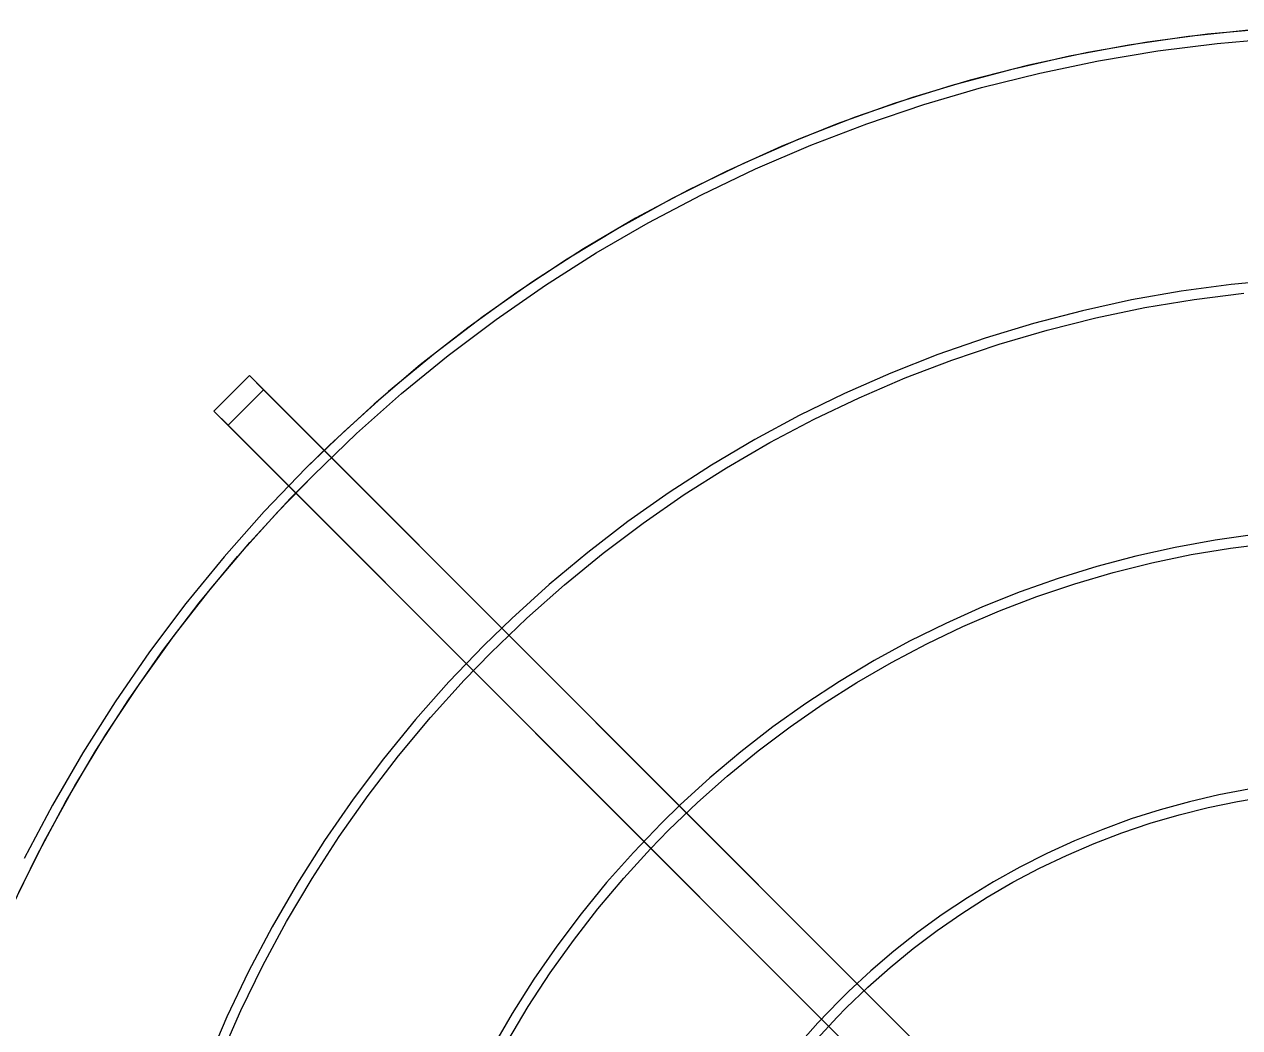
# Model space of a CAD drawing. Header units: millimetres. Extents: x -22227 to 20164, y 15335 to 61747.
# Drawn here: x -5887.4 to -5645.4, y 59548.4 to 59748.1 of the extents above; entities that cross this region are included whole.
import ezdxf

# ---------------------------------------------------------------- set-up
doc = ezdxf.new("R2010")
doc.units = ezdxf.units.MM
for name, color, linetype, lineweight in [('A-ANNO-DIMS', 7, 'Continuous', 9), ('A-ANNO-DIMS-170', 7, 'Continuous', 9), ('M-EQPM', 7, 'Continuous', 5)]:
    doc.layers.add(name, color=color, linetype=linetype, lineweight=lineweight)
doc.styles.add('Arial_2', font='arial.ttf', dxfattribs={"width": 0.8, "height": 340})
doc.dimstyles.new('AK_DIM_2_0_Arial', dxfattribs={"dimscale": 304.8, "dimtxt": 346.888196, "dimasz": 0.278871, "dimexe": 0.557743, "dimexo": 0.557743, "dimgap": 0.055774, "dimtad": 1, "dimdec": 0, "dimzin": 0, "dimdsep": 46, "dimtxsty": 'Arial_2', "dimblk1": 'OBLIQUE', "dimblk2": 'OBLIQUE', "dimsah": 1, "dimcen": 0.09, "dimadec": 0, "dimazin": 0, "dimtfac": 1, "dimtdec": 4, "dimtix": 1, "dimtmove": 0, "dimatfit": 3, "dimfxl": 1, "dimtvp": 1, "dimtolj": 1, "dimtzin": 0, "dimarcsym": 2})

# ---------------------------------------------------------------- blocks, each defined once
blk = doc.blocks.new('DanNong_VRV - OD-A-1-1235631-MẶT BẰNG BỐ TRÍ THIẾT BỊ')
at = {"layer": 'M-EQPM'}
for p, q in [((-18.72, 412.38), (-11.65, 419.45)), ((-11.65, 419.45), (-18.72, 412.38)), ((-11.65, 419.45), (180.68, 227.11)), ((-8.82, 416.62), (-11.65, 419.45)), ((-8.82, 416.62), (-15.9, 409.55)), ((-8.82, 416.62), (-15.9, 409.55)), ((180.68, 227.11), (-8.82, 416.62)), ((-18.72, 412.38), (-15.9, 409.55)), ((173.61, 220.04), (-18.72, 412.38)), ((-15.9, 409.55), (173.61, 220.04))]:
    blk.add_line(p, q, dxfattribs=at)
at = {"layer": 'M-EQPM', "flags": 128}
for points in [[(187.3, 488.17), (175.33, 486.92), (163.41, 485.19), (151.58, 482.99), (139.84, 480.32), (128.22, 477.18), (116.73, 473.58), (105.39, 469.52), (94.23, 465.01), (83.26, 460.06), (72.49, 454.68), (61.95, 448.87), (51.64, 442.64), (41.6, 436), (31.83, 428.97), (22.34, 421.55), (13.17, 413.76), (4.31, 405.61), (-0.34, 401.06)], [(187.3, 488.17), (175.33, 486.92), (163.41, 485.19), (151.58, 482.99), (139.84, 480.32), (128.22, 477.18), (116.73, 473.58), (105.39, 469.52), (94.23, 465.01), (83.26, 460.06), (72.49, 454.68), (61.95, 448.87), (51.64, 442.64), (41.6, 436), (31.83, 428.97), (22.34, 421.55), (13.17, 413.76), (4.31, 405.61), (-0.34, 401.06)], [(191.08, 488.46), (179.09, 487.36), (167.16, 485.79), (155.29, 483.74), (143.52, 481.21), (131.86, 478.22), (120.33, 474.76), (108.94, 470.85), (97.73, 466.48), (86.69, 461.67), (75.86, 456.42), (65.24, 450.74), (54.86, 444.64), (44.73, 438.13), (34.87, 431.22), (25.3, 423.93), (16.02, 416.25), (7.06, 408.21), (-0.34, 401.06)], [(1.08, 399.65), (9.7, 407.93), (18.65, 415.87), (27.91, 423.44), (37.46, 430.63), (47.29, 437.44), (57.39, 443.84), (67.74, 449.84), (78.32, 455.42), (89.11, 460.57), (100.1, 465.29), (111.27, 469.56), (122.6, 473.39), (134.07, 476.75), (145.68, 479.66), (157.38, 482.1), (169.18, 484.07), (181.04, 485.56), (192.96, 486.58)], [(1.08, 399.65), (9.7, 407.93), (18.65, 415.87), (27.91, 423.44), (37.46, 430.63), (47.29, 437.44), (57.39, 443.84), (67.74, 449.84), (78.32, 455.42), (89.11, 460.57), (100.1, 465.29), (111.27, 469.56), (122.6, 473.39), (134.07, 476.75), (145.68, 479.66), (157.38, 482.1), (169.18, 484.07), (181.04, 485.56), (192.96, 486.58)], [(1.08, 399.65), (9.7, 407.93), (18.65, 415.87), (27.91, 423.44), (37.46, 430.63), (47.29, 437.44), (57.39, 443.84), (67.74, 449.84), (78.32, 455.42), (89.11, 460.57), (100.1, 465.29), (111.27, 469.56), (122.6, 473.39), (134.07, 476.75), (145.68, 479.66), (157.38, 482.1), (169.18, 484.07), (181.04, 485.56), (192.96, 486.58)], [(193.81, 438.53), (183.82, 437.58), (173.87, 436.23), (163.98, 434.49), (154.17, 432.35), (144.46, 429.82), (134.85, 426.91), (125.37, 423.61), (116.02, 419.94), (106.83, 415.9), (97.81, 411.49), (88.98, 406.72), (80.34, 401.61), (71.91, 396.15), (63.71, 390.37), (55.74, 384.25), (48.03, 377.83), (40.58, 371.1), (35.02, 365.71)], [(36.43, 364.29), (43.61, 371.19), (51.06, 377.8), (58.77, 384.1), (66.73, 390.09), (74.92, 395.76), (83.33, 401.1), (91.95, 406.09), (100.75, 410.74), (109.74, 415.03), (118.89, 418.96), (128.2, 422.52), (137.63, 425.7), (147.19, 428.5), (156.85, 430.92), (166.6, 432.96), (176.42, 434.6), (186.3, 435.84)], [(-0.34, 401.06), (-8.68, 392.38), (-16.67, 383.37), (-24.29, 374.05), (-31.53, 364.43), (-38.38, 354.53), (-44.83, 344.37), (-50.87, 333.95), (-56.49, 323.3)], [(-0.34, 401.06), (-8.68, 392.38), (-16.67, 383.37), (-24.29, 374.05), (-31.53, 364.43), (-38.38, 354.53), (-44.83, 344.37), (-50.87, 333.95), (-56.49, 323.3)], [(-0.34, 401.06), (-8.68, 392.38), (-16.67, 383.37), (-24.29, 374.05), (-31.53, 364.43), (-38.38, 354.53), (-44.83, 344.37), (-50.87, 333.95), (-56.49, 323.3)], [(-57.53, 316.61), (-52.18, 327.3), (-46.41, 337.78), (-40.22, 348.01), (-33.63, 357.99), (-26.65, 367.7), (-19.28, 377.12), (-11.54, 386.23), (-3.44, 395.03), (1.08, 399.65)], [(-57.53, 316.61), (-52.18, 327.3), (-46.41, 337.78), (-40.22, 348.01), (-33.63, 357.99), (-26.65, 367.7), (-19.28, 377.12), (-11.54, 386.23), (-3.44, 395.03), (1.08, 399.65)], [(-59.12, 313.23), (-53.9, 323.99), (-48.26, 334.53), (-42.2, 344.84), (-35.73, 354.9), (-28.87, 364.7), (-21.62, 374.21), (-13.99, 383.42), (-6, 392.32), (1.08, 399.65)], [(188.54, 387.79), (180.58, 386.67), (172.67, 385.24), (164.82, 383.49), (157.05, 381.42), (149.37, 379.05), (141.79, 376.37), (134.32, 373.4), (126.98, 370.12), (119.78, 366.56), (112.72, 362.71), (105.82, 358.58), (99.09, 354.17), (92.55, 349.51), (86.19, 344.58), (80.04, 339.4), (74.1, 333.99), (70.37, 330.35)], [(71.79, 328.94), (77.53, 334.45), (83.48, 339.73), (89.64, 344.77), (96, 349.56), (102.55, 354.09), (109.27, 358.35), (116.15, 362.34), (123.19, 366.06), (130.38, 369.49), (137.69, 372.63), (145.12, 375.47), (152.67, 378.01), (160.3, 380.26), (168.02, 382.19), (175.82, 383.81), (183.67, 385.12), (191.56, 386.12)], [(35.02, 365.71), (28.06, 358.47), (21.4, 350.96), (15.05, 343.18), (9.01, 335.16), (3.29, 326.91), (-2.09, 318.43), (-7.12, 309.75), (-11.8, 300.87), (-16.13, 291.81), (-20.09, 282.58)], [(-17.36, 283.97), (-13.34, 293.08), (-8.97, 302.03), (-4.24, 310.8), (0.83, 319.36), (6.25, 327.72), (11.99, 335.86), (18.05, 343.76), (24.43, 351.41), (31.11, 358.8), (36.43, 364.29)], [(187.29, 337.1), (181.36, 335.98), (175.48, 334.61), (169.65, 333.02), (163.9, 331.19), (158.22, 329.13), (152.63, 326.84), (147.13, 324.34), (141.74, 321.62), (136.46, 318.68), (131.31, 315.53), (126.28, 312.19), (121.39, 308.64), (116.65, 304.9), (112.06, 300.97), (107.63, 296.87), (105.73, 295)], [(107.14, 293.58), (111.44, 297.71), (115.9, 301.66), (120.51, 305.44), (125.27, 309.02), (130.17, 312.41), (135.2, 315.61), (140.36, 318.59), (145.63, 321.38), (151.01, 323.94), (156.49, 326.29), (162.05, 328.42), (167.7, 330.33), (173.42, 332.01), (179.2, 333.45), (185.03, 334.67), (190.91, 335.65)], [(70.37, 330.35), (64.8, 324.55), (59.47, 318.54), (54.38, 312.31), (49.54, 305.89), (44.97, 299.28), (40.66, 292.49), (36.63, 285.54)], [(39.78, 287.06), (43.87, 293.88), (48.23, 300.54), (52.85, 307.02), (57.73, 313.31), (62.86, 319.4), (68.22, 325.28), (71.79, 328.94)], [(105.73, 295), (101.54, 290.64), (97.54, 286.12)], [(101.29, 287.38), (105.34, 291.75), (107.14, 293.58)]]:
    blk.add_lwpolyline(points, dxfattribs=at)
blk = doc.blocks.new('DanNong_VRV - OD-A-1-V174-MẶT BẰNG BỐ TRÍ THIẾT BỊ')
at = {"layer": 'M-EQPM'}
for p, q in [((-18.72, 412.38), (-11.65, 419.45)), ((-11.65, 419.45), (-18.72, 412.38)), ((-18.72, 412.38), (-11.65, 419.45)), ((-11.65, 419.45), (-18.72, 412.38)), ((-11.65, 419.45), (180.68, 227.11)), ((-8.82, 416.62), (-11.65, 419.45)), ((-11.65, 419.45), (180.68, 227.11)), ((-8.82, 416.62), (-11.65, 419.45)), ((-8.82, 416.62), (-15.9, 409.55)), ((-8.82, 416.62), (-15.9, 409.55)), ((-8.82, 416.62), (-15.9, 409.55)), ((-8.82, 416.62), (-15.9, 409.55)), ((180.68, 227.11), (-8.82, 416.62)), ((180.68, 227.11), (-8.82, 416.62)), ((-18.72, 412.38), (-15.9, 409.55)), ((173.61, 220.04), (-18.72, 412.38)), ((-18.72, 412.38), (-15.9, 409.55)), ((173.61, 220.04), (-18.72, 412.38)), ((-15.9, 409.55), (173.61, 220.04)), ((-15.9, 409.55), (173.61, 220.04))]:
    blk.add_line(p, q, dxfattribs=at)
at = {"layer": 'M-EQPM', "flags": 128}
for points in [[(187.3, 488.17), (175.33, 486.92), (163.41, 485.19), (151.58, 482.99), (139.84, 480.32), (128.22, 477.18), (116.73, 473.58), (105.39, 469.52), (94.23, 465.01), (83.26, 460.06), (72.49, 454.68), (61.95, 448.87), (51.64, 442.64), (41.6, 436), (31.83, 428.97), (22.34, 421.55), (13.17, 413.76), (4.31, 405.61), (-0.34, 401.06)], [(187.3, 488.17), (175.33, 486.92), (163.41, 485.19), (151.58, 482.99), (139.84, 480.32), (128.22, 477.18), (116.73, 473.58), (105.39, 469.52), (94.23, 465.01), (83.26, 460.06), (72.49, 454.68), (61.95, 448.87), (51.64, 442.64), (41.6, 436), (31.83, 428.97), (22.34, 421.55), (13.17, 413.76), (4.31, 405.61), (-0.34, 401.06)], [(187.3, 488.17), (175.33, 486.92), (163.41, 485.19), (151.58, 482.99), (139.84, 480.32), (128.22, 477.18), (116.73, 473.58), (105.39, 469.52), (94.23, 465.01), (83.26, 460.06), (72.49, 454.68), (61.95, 448.87), (51.64, 442.64), (41.6, 436), (31.83, 428.97), (22.34, 421.55), (13.17, 413.76), (4.31, 405.61), (-0.34, 401.06)], [(187.3, 488.17), (175.33, 486.92), (163.41, 485.19), (151.58, 482.99), (139.84, 480.32), (128.22, 477.18), (116.73, 473.58), (105.39, 469.52), (94.23, 465.01), (83.26, 460.06), (72.49, 454.68), (61.95, 448.87), (51.64, 442.64), (41.6, 436), (31.83, 428.97), (22.34, 421.55), (13.17, 413.76), (4.31, 405.61), (-0.34, 401.06)], [(191.08, 488.46), (179.09, 487.36), (167.16, 485.79), (155.29, 483.74), (143.52, 481.21), (131.86, 478.22), (120.33, 474.76), (108.94, 470.85), (97.73, 466.48), (86.69, 461.67), (75.86, 456.42), (65.24, 450.74), (54.86, 444.64), (44.73, 438.13), (34.87, 431.22), (25.3, 423.93), (16.02, 416.25), (7.06, 408.21), (-0.34, 401.06)], [(191.08, 488.46), (179.09, 487.36), (167.16, 485.79), (155.29, 483.74), (143.52, 481.21), (131.86, 478.22), (120.33, 474.76), (108.94, 470.85), (97.73, 466.48), (86.69, 461.67), (75.86, 456.42), (65.24, 450.74), (54.86, 444.64), (44.73, 438.13), (34.87, 431.22), (25.3, 423.93), (16.02, 416.25), (7.06, 408.21), (-0.34, 401.06)], [(1.08, 399.65), (9.7, 407.93), (18.65, 415.87), (27.91, 423.44), (37.46, 430.63), (47.29, 437.44), (57.39, 443.84), (67.74, 449.84), (78.32, 455.42), (89.11, 460.57), (100.1, 465.29), (111.27, 469.56), (122.6, 473.39), (134.07, 476.75), (145.68, 479.66), (157.38, 482.1), (169.18, 484.07), (181.04, 485.56), (192.96, 486.58)], [(1.08, 399.65), (9.7, 407.93), (18.65, 415.87), (27.91, 423.44), (37.46, 430.63), (47.29, 437.44), (57.39, 443.84), (67.74, 449.84), (78.32, 455.42), (89.11, 460.57), (100.1, 465.29), (111.27, 469.56), (122.6, 473.39), (134.07, 476.75), (145.68, 479.66), (157.38, 482.1), (169.18, 484.07), (181.04, 485.56), (192.96, 486.58)], [(1.08, 399.65), (9.7, 407.93), (18.65, 415.87), (27.91, 423.44), (37.46, 430.63), (47.29, 437.44), (57.39, 443.84), (67.74, 449.84), (78.32, 455.42), (89.11, 460.57), (100.1, 465.29), (111.27, 469.56), (122.6, 473.39), (134.07, 476.75), (145.68, 479.66), (157.38, 482.1), (169.18, 484.07), (181.04, 485.56), (192.96, 486.58)], [(1.08, 399.65), (9.7, 407.93), (18.65, 415.87), (27.91, 423.44), (37.46, 430.63), (47.29, 437.44), (57.39, 443.84), (67.74, 449.84), (78.32, 455.42), (89.11, 460.57), (100.1, 465.29), (111.27, 469.56), (122.6, 473.39), (134.07, 476.75), (145.68, 479.66), (157.38, 482.1), (169.18, 484.07), (181.04, 485.56), (192.96, 486.58)], [(1.08, 399.65), (9.7, 407.93), (18.65, 415.87), (27.91, 423.44), (37.46, 430.63), (47.29, 437.44), (57.39, 443.84), (67.74, 449.84), (78.32, 455.42), (89.11, 460.57), (100.1, 465.29), (111.27, 469.56), (122.6, 473.39), (134.07, 476.75), (145.68, 479.66), (157.38, 482.1), (169.18, 484.07), (181.04, 485.56), (192.96, 486.58)], [(1.08, 399.65), (9.7, 407.93), (18.65, 415.87), (27.91, 423.44), (37.46, 430.63), (47.29, 437.44), (57.39, 443.84), (67.74, 449.84), (78.32, 455.42), (89.11, 460.57), (100.1, 465.29), (111.27, 469.56), (122.6, 473.39), (134.07, 476.75), (145.68, 479.66), (157.38, 482.1), (169.18, 484.07), (181.04, 485.56), (192.96, 486.58)], [(193.81, 438.53), (183.82, 437.58), (173.87, 436.23), (163.98, 434.49), (154.17, 432.35), (144.46, 429.82), (134.85, 426.91), (125.37, 423.61), (116.02, 419.94), (106.83, 415.9), (97.81, 411.49), (88.98, 406.72), (80.34, 401.61), (71.91, 396.15), (63.71, 390.37), (55.74, 384.25), (48.03, 377.83), (40.58, 371.1), (35.02, 365.71)], [(193.81, 438.53), (183.82, 437.58), (173.87, 436.23), (163.98, 434.49), (154.17, 432.35), (144.46, 429.82), (134.85, 426.91), (125.37, 423.61), (116.02, 419.94), (106.83, 415.9), (97.81, 411.49), (88.98, 406.72), (80.34, 401.61), (71.91, 396.15), (63.71, 390.37), (55.74, 384.25), (48.03, 377.83), (40.58, 371.1), (35.02, 365.71)], [(36.43, 364.29), (43.61, 371.19), (51.06, 377.8), (58.77, 384.1), (66.73, 390.09), (74.92, 395.76), (83.33, 401.1), (91.95, 406.09), (100.75, 410.74), (109.74, 415.03), (118.89, 418.96), (128.2, 422.52), (137.63, 425.7), (147.19, 428.5), (156.85, 430.92), (166.6, 432.96), (176.42, 434.6), (186.3, 435.84)], [(36.43, 364.29), (43.61, 371.19), (51.06, 377.8), (58.77, 384.1), (66.73, 390.09), (74.92, 395.76), (83.33, 401.1), (91.95, 406.09), (100.75, 410.74), (109.74, 415.03), (118.89, 418.96), (128.2, 422.52), (137.63, 425.7), (147.19, 428.5), (156.85, 430.92), (166.6, 432.96), (176.42, 434.6), (186.3, 435.84)], [(-0.34, 401.06), (-8.68, 392.38), (-16.67, 383.37), (-24.29, 374.05), (-31.53, 364.43), (-38.38, 354.53), (-44.83, 344.37), (-50.87, 333.95), (-56.49, 323.3)], [(-0.34, 401.06), (-8.68, 392.38), (-16.67, 383.37), (-24.29, 374.05), (-31.53, 364.43), (-38.38, 354.53), (-44.83, 344.37), (-50.87, 333.95), (-56.49, 323.3)], [(-0.34, 401.06), (-8.68, 392.38), (-16.67, 383.37), (-24.29, 374.05), (-31.53, 364.43), (-38.38, 354.53), (-44.83, 344.37), (-50.87, 333.95), (-56.49, 323.3)], [(-0.34, 401.06), (-8.68, 392.38), (-16.67, 383.37), (-24.29, 374.05), (-31.53, 364.43), (-38.38, 354.53), (-44.83, 344.37), (-50.87, 333.95), (-56.49, 323.3)], [(-0.34, 401.06), (-8.68, 392.38), (-16.67, 383.37), (-24.29, 374.05), (-31.53, 364.43), (-38.38, 354.53), (-44.83, 344.37), (-50.87, 333.95), (-56.49, 323.3)], [(-0.34, 401.06), (-8.68, 392.38), (-16.67, 383.37), (-24.29, 374.05), (-31.53, 364.43), (-38.38, 354.53), (-44.83, 344.37), (-50.87, 333.95), (-56.49, 323.3)], [(-57.53, 316.61), (-52.18, 327.3), (-46.41, 337.78), (-40.22, 348.01), (-33.63, 357.99), (-26.65, 367.7), (-19.28, 377.12), (-11.54, 386.23), (-3.44, 395.03), (1.08, 399.65)], [(-57.53, 316.61), (-52.18, 327.3), (-46.41, 337.78), (-40.22, 348.01), (-33.63, 357.99), (-26.65, 367.7), (-19.28, 377.12), (-11.54, 386.23), (-3.44, 395.03), (1.08, 399.65)], [(-57.53, 316.61), (-52.18, 327.3), (-46.41, 337.78), (-40.22, 348.01), (-33.63, 357.99), (-26.65, 367.7), (-19.28, 377.12), (-11.54, 386.23), (-3.44, 395.03), (1.08, 399.65)], [(-57.53, 316.61), (-52.18, 327.3), (-46.41, 337.78), (-40.22, 348.01), (-33.63, 357.99), (-26.65, 367.7), (-19.28, 377.12), (-11.54, 386.23), (-3.44, 395.03), (1.08, 399.65)], [(-59.12, 313.23), (-53.9, 323.99), (-48.26, 334.53), (-42.2, 344.84), (-35.73, 354.9), (-28.87, 364.7), (-21.62, 374.21), (-13.99, 383.42), (-6, 392.32), (1.08, 399.65)], [(-59.12, 313.23), (-53.9, 323.99), (-48.26, 334.53), (-42.2, 344.84), (-35.73, 354.9), (-28.87, 364.7), (-21.62, 374.21), (-13.99, 383.42), (-6, 392.32), (1.08, 399.65)], [(188.54, 387.79), (180.58, 386.67), (172.67, 385.24), (164.82, 383.49), (157.05, 381.42), (149.37, 379.05), (141.79, 376.37), (134.32, 373.4), (126.98, 370.12), (119.78, 366.56), (112.72, 362.71), (105.82, 358.58), (99.09, 354.17), (92.55, 349.51), (86.19, 344.58), (80.04, 339.4), (74.1, 333.99), (70.37, 330.35)], [(188.54, 387.79), (180.58, 386.67), (172.67, 385.24), (164.82, 383.49), (157.05, 381.42), (149.37, 379.05), (141.79, 376.37), (134.32, 373.4), (126.98, 370.12), (119.78, 366.56), (112.72, 362.71), (105.82, 358.58), (99.09, 354.17), (92.55, 349.51), (86.19, 344.58), (80.04, 339.4), (74.1, 333.99), (70.37, 330.35)], [(71.79, 328.94), (77.53, 334.45), (83.48, 339.73), (89.64, 344.77), (96, 349.56), (102.55, 354.09), (109.27, 358.35), (116.15, 362.34), (123.19, 366.06), (130.38, 369.49), (137.69, 372.63), (145.12, 375.47), (152.67, 378.01), (160.3, 380.26), (168.02, 382.19), (175.82, 383.81), (183.67, 385.12), (191.56, 386.12)], [(71.79, 328.94), (77.53, 334.45), (83.48, 339.73), (89.64, 344.77), (96, 349.56), (102.55, 354.09), (109.27, 358.35), (116.15, 362.34), (123.19, 366.06), (130.38, 369.49), (137.69, 372.63), (145.12, 375.47), (152.67, 378.01), (160.3, 380.26), (168.02, 382.19), (175.82, 383.81), (183.67, 385.12), (191.56, 386.12)], [(35.02, 365.71), (28.06, 358.47), (21.4, 350.96), (15.05, 343.18), (9.01, 335.16), (3.29, 326.91), (-2.09, 318.43), (-7.12, 309.75), (-11.8, 300.87), (-16.13, 291.81), (-20.09, 282.58)], [(35.02, 365.71), (28.06, 358.47), (21.4, 350.96), (15.05, 343.18), (9.01, 335.16), (3.29, 326.91), (-2.09, 318.43), (-7.12, 309.75), (-11.8, 300.87), (-16.13, 291.81), (-20.09, 282.58)], [(-17.36, 283.97), (-13.34, 293.08), (-8.97, 302.03), (-4.24, 310.8), (0.83, 319.36), (6.25, 327.72), (11.99, 335.86), (18.05, 343.76), (24.43, 351.41), (31.11, 358.8), (36.43, 364.29)], [(-17.36, 283.97), (-13.34, 293.08), (-8.97, 302.03), (-4.24, 310.8), (0.83, 319.36), (6.25, 327.72), (11.99, 335.86), (18.05, 343.76), (24.43, 351.41), (31.11, 358.8), (36.43, 364.29)], [(187.29, 337.1), (181.36, 335.98), (175.48, 334.61), (169.65, 333.02), (163.9, 331.19), (158.22, 329.13), (152.63, 326.84), (147.13, 324.34), (141.74, 321.62), (136.46, 318.68), (131.31, 315.53), (126.28, 312.19), (121.39, 308.64), (116.65, 304.9), (112.06, 300.97), (107.63, 296.87), (105.73, 295)], [(187.29, 337.1), (181.36, 335.98), (175.48, 334.61), (169.65, 333.02), (163.9, 331.19), (158.22, 329.13), (152.63, 326.84), (147.13, 324.34), (141.74, 321.62), (136.46, 318.68), (131.31, 315.53), (126.28, 312.19), (121.39, 308.64), (116.65, 304.9), (112.06, 300.97), (107.63, 296.87), (105.73, 295)], [(107.14, 293.58), (111.44, 297.71), (115.9, 301.66), (120.51, 305.44), (125.27, 309.02), (130.17, 312.41), (135.2, 315.61), (140.36, 318.59), (145.63, 321.38), (151.01, 323.94), (156.49, 326.29), (162.05, 328.42), (167.7, 330.33), (173.42, 332.01), (179.2, 333.45), (185.03, 334.67), (190.91, 335.65)], [(107.14, 293.58), (111.44, 297.71), (115.9, 301.66), (120.51, 305.44), (125.27, 309.02), (130.17, 312.41), (135.2, 315.61), (140.36, 318.59), (145.63, 321.38), (151.01, 323.94), (156.49, 326.29), (162.05, 328.42), (167.7, 330.33), (173.42, 332.01), (179.2, 333.45), (185.03, 334.67), (190.91, 335.65)], [(70.37, 330.35), (64.8, 324.55), (59.47, 318.54), (54.38, 312.31), (49.54, 305.89), (44.97, 299.28), (40.66, 292.49), (36.63, 285.54)], [(70.37, 330.35), (64.8, 324.55), (59.47, 318.54), (54.38, 312.31), (49.54, 305.89), (44.97, 299.28), (40.66, 292.49), (36.63, 285.54)], [(39.78, 287.06), (43.87, 293.88), (48.23, 300.54), (52.85, 307.02), (57.73, 313.31), (62.86, 319.4), (68.22, 325.28), (71.79, 328.94)], [(39.78, 287.06), (43.87, 293.88), (48.23, 300.54), (52.85, 307.02), (57.73, 313.31), (62.86, 319.4), (68.22, 325.28), (71.79, 328.94)], [(105.73, 295), (101.54, 290.64), (97.54, 286.12)], [(105.73, 295), (101.54, 290.64), (97.54, 286.12)], [(101.29, 287.38), (105.34, 291.75), (107.14, 293.58)], [(101.29, 287.38), (105.34, 291.75), (107.14, 293.58)]]:
    blk.add_lwpolyline(points, dxfattribs=at)
blk = doc.blocks.new('DanNong_VRV - OD-A-1-V179-MẶT BẰNG BỐ TRÍ THIẾT BỊ')
at = {"layer": 'M-EQPM'}
for p, q in [((-18.72, 412.38), (-11.65, 419.45)), ((-11.65, 419.45), (-18.72, 412.38)), ((-18.72, 412.38), (-11.65, 419.45)), ((-11.65, 419.45), (-18.72, 412.38)), ((-11.65, 419.45), (180.68, 227.11)), ((-8.82, 416.62), (-11.65, 419.45)), ((-11.65, 419.45), (180.68, 227.11)), ((-8.82, 416.62), (-11.65, 419.45)), ((-8.82, 416.62), (-15.9, 409.55)), ((-8.82, 416.62), (-15.9, 409.55)), ((-8.82, 416.62), (-15.9, 409.55)), ((-8.82, 416.62), (-15.9, 409.55)), ((180.68, 227.11), (-8.82, 416.62)), ((180.68, 227.11), (-8.82, 416.62)), ((-18.72, 412.38), (-15.9, 409.55)), ((173.61, 220.04), (-18.72, 412.38)), ((-18.72, 412.38), (-15.9, 409.55)), ((173.61, 220.04), (-18.72, 412.38)), ((-15.9, 409.55), (173.61, 220.04)), ((-15.9, 409.55), (173.61, 220.04))]:
    blk.add_line(p, q, dxfattribs=at)
at = {"layer": 'M-EQPM', "flags": 128}
for points in [[(187.3, 488.17), (175.33, 486.92), (163.41, 485.19), (151.58, 482.99), (139.84, 480.32), (128.22, 477.18), (116.73, 473.58), (105.39, 469.52), (94.23, 465.01), (83.26, 460.06), (72.49, 454.68), (61.95, 448.87), (51.64, 442.64), (41.6, 436), (31.83, 428.97), (22.34, 421.55), (13.17, 413.76), (4.31, 405.61), (-0.34, 401.06)], [(187.3, 488.17), (175.33, 486.92), (163.41, 485.19), (151.58, 482.99), (139.84, 480.32), (128.22, 477.18), (116.73, 473.58), (105.39, 469.52), (94.23, 465.01), (83.26, 460.06), (72.49, 454.68), (61.95, 448.87), (51.64, 442.64), (41.6, 436), (31.83, 428.97), (22.34, 421.55), (13.17, 413.76), (4.31, 405.61), (-0.34, 401.06)], [(187.3, 488.17), (175.33, 486.92), (163.41, 485.19), (151.58, 482.99), (139.84, 480.32), (128.22, 477.18), (116.73, 473.58), (105.39, 469.52), (94.23, 465.01), (83.26, 460.06), (72.49, 454.68), (61.95, 448.87), (51.64, 442.64), (41.6, 436), (31.83, 428.97), (22.34, 421.55), (13.17, 413.76), (4.31, 405.61), (-0.34, 401.06)], [(187.3, 488.17), (175.33, 486.92), (163.41, 485.19), (151.58, 482.99), (139.84, 480.32), (128.22, 477.18), (116.73, 473.58), (105.39, 469.52), (94.23, 465.01), (83.26, 460.06), (72.49, 454.68), (61.95, 448.87), (51.64, 442.64), (41.6, 436), (31.83, 428.97), (22.34, 421.55), (13.17, 413.76), (4.31, 405.61), (-0.34, 401.06)], [(191.08, 488.46), (179.09, 487.36), (167.16, 485.79), (155.29, 483.74), (143.52, 481.21), (131.86, 478.22), (120.33, 474.76), (108.94, 470.85), (97.73, 466.48), (86.69, 461.67), (75.86, 456.42), (65.24, 450.74), (54.86, 444.64), (44.73, 438.13), (34.87, 431.22), (25.3, 423.93), (16.02, 416.25), (7.06, 408.21), (-0.34, 401.06)], [(191.08, 488.46), (179.09, 487.36), (167.16, 485.79), (155.29, 483.74), (143.52, 481.21), (131.86, 478.22), (120.33, 474.76), (108.94, 470.85), (97.73, 466.48), (86.69, 461.67), (75.86, 456.42), (65.24, 450.74), (54.86, 444.64), (44.73, 438.13), (34.87, 431.22), (25.3, 423.93), (16.02, 416.25), (7.06, 408.21), (-0.34, 401.06)], [(1.08, 399.65), (9.7, 407.93), (18.65, 415.87), (27.91, 423.44), (37.46, 430.63), (47.29, 437.44), (57.39, 443.84), (67.74, 449.84), (78.32, 455.42), (89.11, 460.57), (100.1, 465.29), (111.27, 469.56), (122.6, 473.39), (134.07, 476.75), (145.68, 479.66), (157.38, 482.1), (169.18, 484.07), (181.04, 485.56), (192.96, 486.58)], [(1.08, 399.65), (9.7, 407.93), (18.65, 415.87), (27.91, 423.44), (37.46, 430.63), (47.29, 437.44), (57.39, 443.84), (67.74, 449.84), (78.32, 455.42), (89.11, 460.57), (100.1, 465.29), (111.27, 469.56), (122.6, 473.39), (134.07, 476.75), (145.68, 479.66), (157.38, 482.1), (169.18, 484.07), (181.04, 485.56), (192.96, 486.58)], [(1.08, 399.65), (9.7, 407.93), (18.65, 415.87), (27.91, 423.44), (37.46, 430.63), (47.29, 437.44), (57.39, 443.84), (67.74, 449.84), (78.32, 455.42), (89.11, 460.57), (100.1, 465.29), (111.27, 469.56), (122.6, 473.39), (134.07, 476.75), (145.68, 479.66), (157.38, 482.1), (169.18, 484.07), (181.04, 485.56), (192.96, 486.58)], [(1.08, 399.65), (9.7, 407.93), (18.65, 415.87), (27.91, 423.44), (37.46, 430.63), (47.29, 437.44), (57.39, 443.84), (67.74, 449.84), (78.32, 455.42), (89.11, 460.57), (100.1, 465.29), (111.27, 469.56), (122.6, 473.39), (134.07, 476.75), (145.68, 479.66), (157.38, 482.1), (169.18, 484.07), (181.04, 485.56), (192.96, 486.58)], [(1.08, 399.65), (9.7, 407.93), (18.65, 415.87), (27.91, 423.44), (37.46, 430.63), (47.29, 437.44), (57.39, 443.84), (67.74, 449.84), (78.32, 455.42), (89.11, 460.57), (100.1, 465.29), (111.27, 469.56), (122.6, 473.39), (134.07, 476.75), (145.68, 479.66), (157.38, 482.1), (169.18, 484.07), (181.04, 485.56), (192.96, 486.58)], [(1.08, 399.65), (9.7, 407.93), (18.65, 415.87), (27.91, 423.44), (37.46, 430.63), (47.29, 437.44), (57.39, 443.84), (67.74, 449.84), (78.32, 455.42), (89.11, 460.57), (100.1, 465.29), (111.27, 469.56), (122.6, 473.39), (134.07, 476.75), (145.68, 479.66), (157.38, 482.1), (169.18, 484.07), (181.04, 485.56), (192.96, 486.58)], [(193.81, 438.53), (183.82, 437.58), (173.87, 436.23), (163.98, 434.49), (154.17, 432.35), (144.46, 429.82), (134.85, 426.91), (125.37, 423.61), (116.02, 419.94), (106.83, 415.9), (97.81, 411.49), (88.98, 406.72), (80.34, 401.61), (71.91, 396.15), (63.71, 390.37), (55.74, 384.25), (48.03, 377.83), (40.58, 371.1), (35.02, 365.71)], [(193.81, 438.53), (183.82, 437.58), (173.87, 436.23), (163.98, 434.49), (154.17, 432.35), (144.46, 429.82), (134.85, 426.91), (125.37, 423.61), (116.02, 419.94), (106.83, 415.9), (97.81, 411.49), (88.98, 406.72), (80.34, 401.61), (71.91, 396.15), (63.71, 390.37), (55.74, 384.25), (48.03, 377.83), (40.58, 371.1), (35.02, 365.71)], [(36.43, 364.29), (43.61, 371.19), (51.06, 377.8), (58.77, 384.1), (66.73, 390.09), (74.92, 395.76), (83.33, 401.1), (91.95, 406.09), (100.75, 410.74), (109.74, 415.03), (118.89, 418.96), (128.2, 422.52), (137.63, 425.7), (147.19, 428.5), (156.85, 430.92), (166.6, 432.96), (176.42, 434.6), (186.3, 435.84)], [(36.43, 364.29), (43.61, 371.19), (51.06, 377.8), (58.77, 384.1), (66.73, 390.09), (74.92, 395.76), (83.33, 401.1), (91.95, 406.09), (100.75, 410.74), (109.74, 415.03), (118.89, 418.96), (128.2, 422.52), (137.63, 425.7), (147.19, 428.5), (156.85, 430.92), (166.6, 432.96), (176.42, 434.6), (186.3, 435.84)], [(-0.34, 401.06), (-8.68, 392.38), (-16.67, 383.37), (-24.29, 374.05), (-31.53, 364.43), (-38.38, 354.53), (-44.83, 344.37), (-50.87, 333.95), (-56.49, 323.3)], [(-0.34, 401.06), (-8.68, 392.38), (-16.67, 383.37), (-24.29, 374.05), (-31.53, 364.43), (-38.38, 354.53), (-44.83, 344.37), (-50.87, 333.95), (-56.49, 323.3)], [(-0.34, 401.06), (-8.68, 392.38), (-16.67, 383.37), (-24.29, 374.05), (-31.53, 364.43), (-38.38, 354.53), (-44.83, 344.37), (-50.87, 333.95), (-56.49, 323.3)], [(-0.34, 401.06), (-8.68, 392.38), (-16.67, 383.37), (-24.29, 374.05), (-31.53, 364.43), (-38.38, 354.53), (-44.83, 344.37), (-50.87, 333.95), (-56.49, 323.3)], [(-0.34, 401.06), (-8.68, 392.38), (-16.67, 383.37), (-24.29, 374.05), (-31.53, 364.43), (-38.38, 354.53), (-44.83, 344.37), (-50.87, 333.95), (-56.49, 323.3)], [(-0.34, 401.06), (-8.68, 392.38), (-16.67, 383.37), (-24.29, 374.05), (-31.53, 364.43), (-38.38, 354.53), (-44.83, 344.37), (-50.87, 333.95), (-56.49, 323.3)], [(-57.53, 316.61), (-52.18, 327.3), (-46.41, 337.78), (-40.22, 348.01), (-33.63, 357.99), (-26.65, 367.7), (-19.28, 377.12), (-11.54, 386.23), (-3.44, 395.03), (1.08, 399.65)], [(-57.53, 316.61), (-52.18, 327.3), (-46.41, 337.78), (-40.22, 348.01), (-33.63, 357.99), (-26.65, 367.7), (-19.28, 377.12), (-11.54, 386.23), (-3.44, 395.03), (1.08, 399.65)], [(-57.53, 316.61), (-52.18, 327.3), (-46.41, 337.78), (-40.22, 348.01), (-33.63, 357.99), (-26.65, 367.7), (-19.28, 377.12), (-11.54, 386.23), (-3.44, 395.03), (1.08, 399.65)], [(-57.53, 316.61), (-52.18, 327.3), (-46.41, 337.78), (-40.22, 348.01), (-33.63, 357.99), (-26.65, 367.7), (-19.28, 377.12), (-11.54, 386.23), (-3.44, 395.03), (1.08, 399.65)], [(-59.12, 313.23), (-53.9, 323.99), (-48.26, 334.53), (-42.2, 344.84), (-35.73, 354.9), (-28.87, 364.7), (-21.62, 374.21), (-13.99, 383.42), (-6, 392.32), (1.08, 399.65)], [(-59.12, 313.23), (-53.9, 323.99), (-48.26, 334.53), (-42.2, 344.84), (-35.73, 354.9), (-28.87, 364.7), (-21.62, 374.21), (-13.99, 383.42), (-6, 392.32), (1.08, 399.65)], [(188.54, 387.79), (180.58, 386.67), (172.67, 385.24), (164.82, 383.49), (157.05, 381.42), (149.37, 379.05), (141.79, 376.37), (134.32, 373.4), (126.98, 370.12), (119.78, 366.56), (112.72, 362.71), (105.82, 358.58), (99.09, 354.17), (92.55, 349.51), (86.19, 344.58), (80.04, 339.4), (74.1, 333.99), (70.37, 330.35)], [(188.54, 387.79), (180.58, 386.67), (172.67, 385.24), (164.82, 383.49), (157.05, 381.42), (149.37, 379.05), (141.79, 376.37), (134.32, 373.4), (126.98, 370.12), (119.78, 366.56), (112.72, 362.71), (105.82, 358.58), (99.09, 354.17), (92.55, 349.51), (86.19, 344.58), (80.04, 339.4), (74.1, 333.99), (70.37, 330.35)], [(71.79, 328.94), (77.53, 334.45), (83.48, 339.73), (89.64, 344.77), (96, 349.56), (102.55, 354.09), (109.27, 358.35), (116.15, 362.34), (123.19, 366.06), (130.38, 369.49), (137.69, 372.63), (145.12, 375.47), (152.67, 378.01), (160.3, 380.26), (168.02, 382.19), (175.82, 383.81), (183.67, 385.12), (191.56, 386.12)], [(71.79, 328.94), (77.53, 334.45), (83.48, 339.73), (89.64, 344.77), (96, 349.56), (102.55, 354.09), (109.27, 358.35), (116.15, 362.34), (123.19, 366.06), (130.38, 369.49), (137.69, 372.63), (145.12, 375.47), (152.67, 378.01), (160.3, 380.26), (168.02, 382.19), (175.82, 383.81), (183.67, 385.12), (191.56, 386.12)], [(35.02, 365.71), (28.06, 358.47), (21.4, 350.96), (15.05, 343.18), (9.01, 335.16), (3.29, 326.91), (-2.09, 318.43), (-7.12, 309.75), (-11.8, 300.87), (-16.13, 291.81), (-20.09, 282.58)], [(35.02, 365.71), (28.06, 358.47), (21.4, 350.96), (15.05, 343.18), (9.01, 335.16), (3.29, 326.91), (-2.09, 318.43), (-7.12, 309.75), (-11.8, 300.87), (-16.13, 291.81), (-20.09, 282.58)], [(-17.36, 283.97), (-13.34, 293.08), (-8.97, 302.03), (-4.24, 310.8), (0.83, 319.36), (6.25, 327.72), (11.99, 335.86), (18.05, 343.76), (24.43, 351.41), (31.11, 358.8), (36.43, 364.29)], [(-17.36, 283.97), (-13.34, 293.08), (-8.97, 302.03), (-4.24, 310.8), (0.83, 319.36), (6.25, 327.72), (11.99, 335.86), (18.05, 343.76), (24.43, 351.41), (31.11, 358.8), (36.43, 364.29)], [(187.29, 337.1), (181.36, 335.98), (175.48, 334.61), (169.65, 333.02), (163.9, 331.19), (158.22, 329.13), (152.63, 326.84), (147.13, 324.34), (141.74, 321.62), (136.46, 318.68), (131.31, 315.53), (126.28, 312.19), (121.39, 308.64), (116.65, 304.9), (112.06, 300.97), (107.63, 296.87), (105.73, 295)], [(187.29, 337.1), (181.36, 335.98), (175.48, 334.61), (169.65, 333.02), (163.9, 331.19), (158.22, 329.13), (152.63, 326.84), (147.13, 324.34), (141.74, 321.62), (136.46, 318.68), (131.31, 315.53), (126.28, 312.19), (121.39, 308.64), (116.65, 304.9), (112.06, 300.97), (107.63, 296.87), (105.73, 295)], [(107.14, 293.58), (111.44, 297.71), (115.9, 301.66), (120.51, 305.44), (125.27, 309.02), (130.17, 312.41), (135.2, 315.61), (140.36, 318.59), (145.63, 321.38), (151.01, 323.94), (156.49, 326.29), (162.05, 328.42), (167.7, 330.33), (173.42, 332.01), (179.2, 333.45), (185.03, 334.67), (190.91, 335.65)], [(107.14, 293.58), (111.44, 297.71), (115.9, 301.66), (120.51, 305.44), (125.27, 309.02), (130.17, 312.41), (135.2, 315.61), (140.36, 318.59), (145.63, 321.38), (151.01, 323.94), (156.49, 326.29), (162.05, 328.42), (167.7, 330.33), (173.42, 332.01), (179.2, 333.45), (185.03, 334.67), (190.91, 335.65)], [(70.37, 330.35), (64.8, 324.55), (59.47, 318.54), (54.38, 312.31), (49.54, 305.89), (44.97, 299.28), (40.66, 292.49), (36.63, 285.54)], [(70.37, 330.35), (64.8, 324.55), (59.47, 318.54), (54.38, 312.31), (49.54, 305.89), (44.97, 299.28), (40.66, 292.49), (36.63, 285.54)], [(39.78, 287.06), (43.87, 293.88), (48.23, 300.54), (52.85, 307.02), (57.73, 313.31), (62.86, 319.4), (68.22, 325.28), (71.79, 328.94)], [(39.78, 287.06), (43.87, 293.88), (48.23, 300.54), (52.85, 307.02), (57.73, 313.31), (62.86, 319.4), (68.22, 325.28), (71.79, 328.94)], [(105.73, 295), (101.54, 290.64), (97.54, 286.12)], [(105.73, 295), (101.54, 290.64), (97.54, 286.12)], [(101.29, 287.38), (105.34, 291.75), (107.14, 293.58)], [(101.29, 287.38), (105.34, 291.75), (107.14, 293.58)]]:
    blk.add_lwpolyline(points, dxfattribs=at)
blk = doc.blocks.new('AK-SGS-M3-Hrvt_rvt-1-MẶT BẰNG BỐ TRÍ THIẾT BỊ')
at = {"layer": 'M-EQPM', "lineweight": 9}
for name in ['DanNong_VRV - OD-A-1-1235631-MẶT BẰNG BỐ TRÍ THIẾT BỊ', 'DanNong_VRV - OD-A-1-V174-MẶT BẰNG BỐ TRÍ THIẾT BỊ', 'DanNong_VRV - OD-A-1-V179-MẶT BẰNG BỐ TRÍ THIẾT BỊ']:
    blk.add_blockref(name, (-5830.9, 59258.71), dxfattribs=at)
blk = doc.blocks.new('DIMBLOCK12-MẶT BẰNG BỐ TRÍ THIẾT BỊ')
at = {"layer": 'A-ANNO-DIMS-170'}
for p, q in [((-20048.59, 59519.25), (-20048.59, 59689.25)), ((10901.41, 59519.25), (10901.41, 59689.25)), ((-20048.59, 59519.25), (-20006.09, 59561.75)), ((10901.41, 59519.25), (10943.91, 59561.75)), ((-20048.59, 59519.25), (-20091.09, 59476.75)), ((-20048.59, 59519.25), (10901.41, 59519.25)), ((-20048.59, 59519.25), (-20048.59, 59409.35)), ((10901.41, 59519.25), (10858.91, 59476.75)), ((10901.41, 59519.25), (10901.41, 59409.35))]:
    blk.add_line(p, q, dxfattribs=at)
at = {"layer": 'A-ANNO-DIMS-170', "color": 0, "insert": (-5093.92, 59977.64), "char_height": 340, "width": 1248.7975, "attachment_point": 1, "line_spacing_factor": 0.941778, "style": 'Arial_2'}
blk.add_mtext('30950', dxfattribs=at)
blk = doc.blocks.new('_Oblique')
at = {"color": 0, "linetype": 'ByBlock', "lineweight": -2}
blk.add_line((-0.5, -0.5), (0.5, 0.5), dxfattribs=at)

msp = doc.modelspace()

# ---------------------------------------------------------------- block references
at = {"lineweight": 5}
msp.add_blockref('AK-SGS-M3-Hrvt_rvt-1-MẶT BẰNG BỐ TRÍ THIẾT BỊ', (0, 0), dxfattribs=at)

# ---------------------------------------------------------------- dimensions: what is measured, and where the dimension line sits
at = {"layer": 'A-ANNO-DIMS'}
dim = msp.add_linear_dim(base=(10901.41, 59519.25), p1=(-20048.59, 59579.35), p2=(10901.41, 59579.35), dimstyle='AK_DIM_2_0_Arial', override={"dimpost": '<>', "dimfxl": 30950}, dxfattribs=at)
dim.commit()
dim.dimension.update_dxf_attribs({"geometry": 'DIMBLOCK12-MẶT BẰNG BỐ TRÍ THIẾT BỊ', "text_midpoint": (-4573.59, 59709.96)})

doc.saveas('drawing.dxf')
